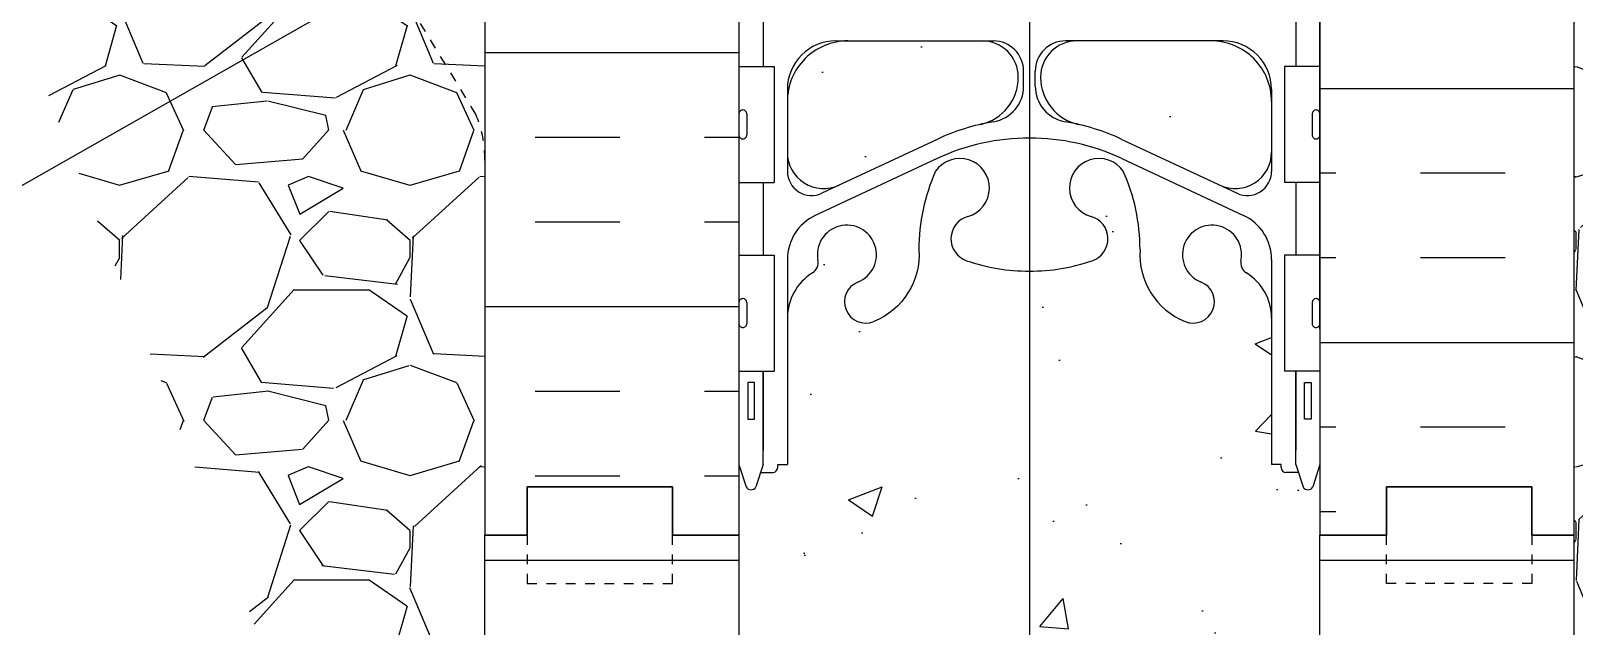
# Model space of a CAD drawing. Header units: inches. Extents: x -6.7 to 42.3, y 74.3 to 149.9.
# Drawn here: x 8.1 to 24.04, y 90.89 to 97.05 of the extents above; entities that cross this region are included whole.
import ezdxf

# ---------------------------------------------------------------- set-up
doc = ezdxf.new("R2010")
doc.units = ezdxf.units.IN
doc.header["$LTSCALE"] = 0.5
doc.header["$MEASUREMENT"] = 0
doc.linetypes.add('DASHED2', pattern=[0.375, 0.25, -0.125])
doc.linetypes.add('HIDDEN2', pattern=[0.1875, 0.125, -0.0625])
for name, color, linetype in [('HATCH', 12, 'Continuous'), ('Hidden2', 12, 'HIDDEN2'), ('line25', 2, 'Continuous'), ('LINE3', 3, 'Continuous'), ('LINE50', 5, 'Continuous'), ('LINE9', 9, 'Continuous'), ('TEXT', 4, 'Continuous')]:
    doc.layers.add(name, color=color, linetype=linetype)
doc.styles.add('DIM', font='romans.shx', dxfattribs={"width": 0.7})
doc.dimstyles.new('ext_12', dxfattribs={"dimscale": 12, "dimtxt": 0.09375, "dimasz": 0.09375, "dimexe": 0.09375, "dimexo": 0.0625, "dimgap": 0.0625, "dimtad": 1, "dimdec": 1, "dimzin": 2, "dimdsep": 46, "dimlunit": 4, "dimtxsty": 'DIM', "dimcen": 0.09, "dimdle": 0.09375, "dimclrt": 4, "dimadec": 0, "dimazin": 0, "dimtfac": 1, "dimtdec": 1, "dimtmove": 1, "dimatfit": 3, "dimfxl": 1, "dimfrac": 2, "dimtolj": 1, "dimtzin": 0, "dimarcsym": 0})

msp = doc.modelspace()

# ---------------------------------------------------------------- hatches: boundary and pattern name
at = {"layer": 'HATCH'}
h = msp.add_hatch(dxfattribs=at)
h.set_pattern_fill('AR-CONC', color=256, scale=0.5)
h.set_pattern_definition([(49.99999999999999, (0, 0), (3.586300913003767, -0.3137606749129755), [0.375, -4.125]), (355, (0, 0), (-0.693756668065, 3.760960668500059), [0.3, -3.3]), (100.45144446, (0.298858405, -0.02614672), (2.89254423363556, 3.447199954843147), [0.3187009599999999, -3.505710559999999]), (46.18420000000001, (0, 1), (5.336206653357862, -0.8275964039653827), [0.5625, -6.1875]), (96.63563549, (0.444683725, 0.931033465), (4.673309728371142, 4.870593003872752), [0.47805171, -5.258568799999999]), (351.1841639899999, (0, 1), (4.673309725273866, 4.870593001349951), [0.45, -4.950000005]), (21, (0.5, 0.75), (2.984535260592308, -2.013094453326694), [0.375, -4.125]), (326.0000000000001, (0.5, 0.75), (1.216576659607909, 3.625750225234265), [0.3, -3.3]), (71.45144474, (0.74871127, 0.58224213), (4.201111883649856, 1.612655764031769), [0.31870095, -3.50571056]), (37.50000000000001, (0, 0), (0.06079927658645334, 1.664469269156557), [0, -3.26, 0, -3.35, 0, -3.3125]), (7.499999999999999, (0, 0), (1.315347687210743, 1.972058559411801), [0, -1.91, 0, -3.185, 0, -1.2625]), (327.5, (-1.115, 0), (2.669112180862045, -0.1127743586718988), [0, -1.25, 0, -3.9, 0, -5.175]), (317.5, (-1.615, 0), (2.915930846711931, 0.5005249116615886), [0, -1.625, 0, -2.59, 0, -3.675])])
h.paths.add_polyline_path([(21.41610146462094, 85.61420725195184, 0.08241458984434794), (21.27276451115162, 85.69331372852096, -0.3178372451770569), (21.10609784448829, 85.92901598890182), (21.10609784448465, 85.99651598891192, -0.4142135623888824), (21.16859784448465, 86.05901598891529), (21.21609784427014, 86.05901598891529), (21.21609784427469, 86.12901598891534), (21.11109784449309, 86.12901598891534, -0.1889729320647591), (20.95522876880459, 86.22386047730468, 0.196322833643866), (20.50609784444412, 86.57012019743293), (19.18424227561185, 86.86061576368796, 0.05779469062704496), (18.41610146462048, 86.9497022537805, 0.05779469062698079), (17.64796065362997, 86.86061576368795), (16.32610508479775, 86.57012019743293, 0.1963228336438586), (15.87697416043729, 86.2238604773047, -0.1889729320647836), (15.72110508474878, 86.12901598891534), (15.61610508496719, 86.12901598891534), (15.61610508497174, 86.05901598891529), (15.66360508475722, 86.05901598891529, -0.4142135623888808), (15.72610508475722, 85.99651598891192), (15.72610508475358, 85.92901598890182, -0.317837245177035), (15.55943841809024, 85.69331372852099, 0.08241458984435096), (15.41610146462094, 85.61420725195184), (15.41610146462094, 84.0877083457774), (17.44735146462138, 84.0877083457774), (18.44735146462138, 83.0877083457774), (18.44735146462138, 85.0877083457774), (19.44735146462138, 84.0877083457774), (21.41610146462094, 84.0877083457774)])
h.paths.add_polyline_path([(21.41610146462094, 91.83284324444855), (21.41610146462105, 92.56157636099789), (21.34720996525919, 92.35030909628767, -0.7257365567847589), (21.2411014646199, 92.33157636099492), (21.19218842114173, 92.481576360995), (21.06610146462022, 92.48157636099491, -0.4142135623728037), (21.01610146462017, 92.5315763609948), (21.01610146461994, 92.56157636099499), (20.91610146462008, 92.56157636099493), (20.91610146462354, 94.0768908393189, 0.2589583704863463), (20.65696092364999, 94.543689270224, -0.3113104134333546), (20.60040142710498, 94.67383315850054, 2.127292751064668), (20.1878157503345, 94.44934253060117, -1), (20.02438717890555, 94.04081945653958, -0.3253062266843831), (19.55781243764332, 94.78298538634452, 0.104880438240455), (19.38541660404855, 95.59479681367449, 1.422913243113661), (19.05190975255688, 95.12771202191468, -0.7355925422349244), (19.06469462299177, 94.66966544477465, -0.08275514747013539), (18.41610146462008, 94.56157636099493, -0.08275514747013572), (17.76750830624839, 94.66966544477465, -0.7355925422304714), (17.78029317668352, 95.12771202191385, 1.422913243107571), (17.44678632519163, 95.59479681367452, 0.1048804382404761), (17.27439049159685, 94.7829853863444, -0.3253062266843559), (16.80781575033451, 94.04081945653958, -1), (16.64438717890568, 94.44934253060111, 2.127292751064852), (16.23180150213526, 94.67383315850057, -0.3113104134333902), (16.17524200559015, 94.54368927022404, 0.2589583704863619), (15.91610146461663, 94.0768908393189), (15.91610146462008, 92.56157636099493), (15.81610146462012, 92.56157636099499), (15.81610146461999, 92.531576360995, -0.4142135623739224), (15.76610146461995, 92.48157636099491), (15.64001450809843, 92.481576360995), (15.5972099652608, 92.35030909629259, -0.7257365568515476), (15.49110146461847, 92.33157636099929), (15.41610146462093, 92.56157636099233), (15.41610146462093, 89.74382472587895, 0.06439757034050946), (15.52610508473472, 89.67786520061532), (15.61610508473527, 89.6778652006222), (15.616105084738, 89.63613914069805, -0.249069420179818), (15.72610508475404, 89.4290159889286), (15.72610508475768, 89.3615159889185, -0.4142135623889469), (15.66360508475766, 89.29901598891513), (15.61610508475982, 89.29901598891514), (15.61610508476437, 89.22901598891514), (15.72110508474933, 89.22901598891514, 0.1004604156421021), (16.11480355481644, 89.28617874476257, -0.6014354320958893), (16.23430702504149, 89.181295402339, 2.182094824738477), (16.64438717890652, 89.39420483378811, -1), (16.80781575033536, 89.80272790784976, -0.2443795113559055), (17.25622362314222, 89.28197100339887, 0.05315652255487553), (17.42206307735935, 88.66788937148385, 1.553131786922593), (17.78029317668414, 89.09219406313045, -0.7355925422349028), (17.76750830624925, 89.55024064027047, -0.08275514747013568), (18.41610146462094, 89.65832972405019, -0.08275514747013524), (19.06469462299263, 89.55024064027047, -0.7355925422304772), (19.0519097525575, 89.09219406313127, 1.553131786917257), (19.41013985188252, 88.66788937148384, 0.05315652255487587), (19.57597930609965, 89.28197100339887, -0.2443795113559285), (20.02438717890663, 89.80272790784974, -1), (20.18781575033537, 89.39420483378818, 2.182094824737276), (20.59789590420058, 89.18129540233905, -0.6014354320927106), (20.71739937442502, 89.28617874476271, 0.1004604156422125), (21.11109784449253, 89.22901598891514), (21.2160978444775, 89.22901598891514), (21.21609784448205, 89.29901598891514), (21.16859784448421, 89.29901598891513, -0.4142135623889469), (21.1060978444842, 89.3615159889185), (21.10609784448783, 89.4290159889286, -0.2490694201798182), (21.21609784450388, 89.63613914069805), (21.21609784450661, 89.6778652006222), (21.30609784450715, 89.67786520061532, 0.06439757034050739), (21.41610146462094, 89.74382472587895)])
h.paths.add_polyline_path([(18.30110059130562, 96.56738567258314, 0.4135815913877395), (17.92610146462029, 96.94157636099487), (16.54110146461329, 96.94157636099493, 0.4142135623737345), (15.91610146461326, 96.3165763609936), (15.91610146461372, 95.7898486413708, 0.5490706967552531), (16.45005529317094, 95.45020370855684), (17.46237849327738, 95.92397096620556, -0.05309424434830084), (17.91291964643845, 96.07911483435544, 0.3501185223359489)])
h.paths.add_polyline_path([(17.91291964643844, 97.98403788763432, -0.05309424434847129), (17.46237849327601, 98.13918175578489), (16.45005529317108, 98.61294901343291, 0.5490706967567544), (15.91610146461372, 98.27330408061744), (15.91610146461326, 97.74657636099707, 0.4142135623741072), (16.54110146461324, 97.12157636099488), (17.9261014646203, 97.12157636099494, 0.4135815913309806), (18.30110059130548, 97.49576704933395, 0.3501185223767397)])
h.paths.add_polyline_path([(20.91610146462691, 97.74657636099421), (20.91610146462645, 98.27330408061641, 0.5490706967576158), (20.38214763606911, 98.61294901343291), (19.36982443596279, 98.13918175578425, -0.05309424434830192), (18.91928328280172, 97.98403788763437, 0.3501185223334642), (18.53110233793453, 97.49576704941109, 0.4135815913911968), (18.90610146461988, 97.12157636099494), (20.29110146462691, 97.12157636099488, 0.4142135623727812)])
h.paths.add_polyline_path([(20.29110146462693, 96.94157636099493), (18.90610146461988, 96.94157636099487, 0.4135815913477743), (18.53110233793464, 96.56738567263436, 0.3501185223646701), (18.91928328280173, 96.0791148343555, -0.0530942443483846), (19.36982443596346, 95.92397096620525), (20.3821476360692, 95.45020370855684, 0.5490706967555964), (20.91610146462645, 95.78984864137117), (20.91610146462691, 96.31657636099493, 0.4142135623730849)])
h.paths.add_polyline_path([(20.79610146463429, 100.7204932444485), (20.79610146463429, 100.8328432444488), (20.79610146463429, 100.9451932444486), (20.91610146463359, 101.1451932444484), (20.91610146463145, 102.2860630268061, 0.2910966595426471), (20.6280399005752, 102.7389229382234), (19.36982440740104, 103.3277677818053, 0.0933692720773184), (18.56297606628428, 103.5350992506653, 0.01633246440578862), (18.4161014646202, 103.5398981804241, 0.1098692816785058), (17.46237852183984, 103.3277677818061), (16.20416302866483, 102.7389229382234, 0.2910966595425618), (15.91610146460872, 102.2860630268061), (15.91610146460657, 101.1451932444484), (16.03610146460588, 100.9451932444486), (16.03610146460588, 100.8328432444483), (16.03610146460588, 100.7204932444485), (15.91610146460657, 100.5204932444487), (15.91610146460872, 99.37962346209096, 0.2910966595426452), (16.20416302866497, 98.92676355067368), (17.46237852183974, 98.33791870709153, 0.1098692816784932), (18.41610146461997, 98.12578830847349, 0.1098692816785058), (19.36982440740033, 98.33791870709149), (20.6280399005752, 98.92676355067368, 0.2910966595426432), (20.91610146463145, 99.37962346209096), (20.91610146463359, 100.5204932444487)])
h.paths.add_polyline_path([(18.301100591306, 104.1699194393154, 0.4135815915247207), (17.9261014646203, 104.5441101279026), (16.54110146461307, 104.5441101279022, 0.4142135623726921), (15.91610146461326, 103.9191101279029), (15.91610146461372, 103.3923824082807, 0.5490706967576175), (16.45005529317106, 103.0527374754642), (17.46237849327737, 103.5265047331129, -0.05309424434830289), (17.91291964643845, 103.6816486012627, 0.1829837551016588), (18.20765498807662, 103.8779278318009, 0.157071804599491)])
h.paths.add_polyline_path([(17.91291964643835, 105.5865716545416, -0.05309424434837972), (17.46237849327667, 105.7417155226919), (16.45005529317097, 106.2154827803403, 0.5490706967555967), (15.91610146461372, 105.8758378475259), (15.91610146461326, 105.3491101279022, 0.4142135623730951), (16.54110146461326, 104.7241101279022), (17.9261014646203, 104.7241101279027, 0.4135815916530866), (18.30110059130626, 105.0983008166544, 0.3501185221448893)], flags=17)
h.paths.add_polyline_path([(20.91610146462691, 105.349110127904), (20.91610146462645, 105.8758378475268, 0.5490706967552534), (20.38214763606922, 106.2154827803407), (19.36982443596282, 105.7417155226916, -0.05309424434829053), (18.91928328280171, 105.5865716545421, 0.3501185222700923), (18.53110233793429, 105.0983008164318, 0.4135815914793546), (18.90610146461988, 104.7241101279027), (20.29110146462688, 104.7241101279026, 0.4142135623737331)], flags=17)
h.paths.add_polyline_path([(20.29110146462693, 104.5441101279022), (18.90610146461998, 104.5441101279022, 0.1175252216024922), (18.73695342605193, 104.5037949662929, 0.2823332061294452), (18.53110233793485, 104.1699194396535, 0.3501185224271871), (18.91928328280173, 103.6816486012632, -0.05309424434847092), (19.36982443596416, 103.5265047331127), (20.38214763606909, 103.0527374754647, 0.549070696756755), (20.91610146462645, 103.3923824082801), (20.91610146462691, 103.9191101279005, 0.4142135623738941)])
h.paths.add_polyline_path([(24.04110146462094, 109.8328432444484), (12.79110146462094, 109.8328432444484), (12.79110146462094, 105.8322339322727), (15.41610146462093, 103.2072339322727), (15.41610146462093, 105.8322339322727), (15.41610508458351, 107.5887956495782), (15.91610146461663, 107.5887956495782, 0.2589583704863515), (16.17524200559018, 107.1219972186731, -0.3113104134329341), (16.23180150213512, 106.9918533303967, 2.127292751063228), (16.64438717890567, 107.2163439582964, -1), (16.80781575033462, 107.624867032358, -0.3253062266843695), (17.27439049159685, 106.8827011025531, 0.1048804382404605), (17.44678632519162, 106.0708896752231, 1.422913243113636), (17.78029317668328, 106.5379744669829, -0.7355925422348385), (17.76750830624839, 106.9960210441229, -0.08275514747013557), (18.41610146462008, 107.1041101279026, -0.08275514747013576), (19.06469462299178, 106.9960210441229, -0.735592542230489), (19.05190975255665, 106.5379744669837, 1.422913243110883), (19.38541660404919, 106.0708896752241, 0.1048804382402725), (19.55781243764332, 106.8827011025527, -0.3253062266843533), (20.02438717890566, 107.6248670323575, -1), (20.18781575033449, 107.216343958296, 2.127292751064858), (20.60040142710491, 106.9918533303965, -0.3113104134333814), (20.65696092365002, 107.1219972186731, 0.2589583704866419), (20.91610146462354, 107.5887956495788), (21.41610146462008, 107.5887956495788), (21.41610146462008, 103.2066246200941), (24.04110146462094, 105.8322339322706)])
h.paths.add_polyline_path([(34.46270270882852, 107.8328432444484), (32.46270270882852, 107.8328432444484), (33.46270270882852, 108.8328432444484), (33.46270270882852, 109.8328432444484), (24.54110146462304, 109.8328432444484), (24.54110146462304, 105.8322662681868), (33.46270270882852, 105.8328432444484), (33.46270270882852, 106.8328432444485)])
h.paths.add_polyline_path([(12.29110146462094, 109.8328432444484), (10.29110146461679, 109.8328432444484), (8.10360146462285, 109.8328432444484), (3.370699225341347, 109.6771345762326), (3.370339393745876, 107.4253346135532), (4.37017962195864, 106.4254943853404), (3.370179621958638, 106.4254943853404), (2.370179621958638, 106.4254943853404), (3.370019850171401, 105.4256541571277), (3.369739917655144, 103.6738568230635), (12.29110146462094, 103.9673624259515)])
h.paths.add_polyline_path([(21.41610146462094, 132.7260064461561, 0.08241458984434209), (21.27276451115164, 132.8051129227253, -0.3178372451770644), (21.1060978444883, 133.0408151831061), (21.10609784448466, 133.1083151831162, -0.4142135623888782), (21.16859784448466, 133.1708151831196), (21.21609784427014, 133.1708151831196), (21.21609784427469, 133.2408151831197), (21.111097844493, 133.2408151831197, -0.1889729320704661), (20.95522876880161, 133.3356596715141, 0.1963228336418869), (20.50609784444391, 133.6819193916373), (19.18424227561222, 133.9724149578922, 0.05779469062707288), (18.41610146462049, 134.0615014479848, 0.05779469062699713), (17.64796065362976, 133.9724149578922), (16.32610508479797, 133.6819193916373, 0.1963228336431606), (15.8769741604386, 133.3356596715107, -0.1889729320668943), (15.72110508474889, 133.2408151831197), (15.6161050849672, 133.2408151831197), (15.61610508497174, 133.1708151831196), (15.66360508475723, 133.1708151831196, -0.4142135623888782), (15.72610508475723, 133.1083151831162), (15.72610508475359, 133.0408151831061, -0.3178372451770455), (15.55943841809025, 132.8051129227253, 0.08241458984396662), (15.41610146462154, 132.7260064461566), (15.41610146462128, 130.7863181744357), (16.7443333872678, 130.7863181744358), (16.81755669197113, 130.8595414791392), (17.24433338726781, 131.0363181744358), (17.24433338726781, 130.0363181744356), (16.81755669197068, 130.2130948697324), (16.74433338726735, 130.2863181744358), (15.41610146462122, 130.2863181744358), (15.41610146462094, 128.2148276629655), (16.35995633715982, 128.2148276629655), (16.35995633715936, 129.0953189964226), (16.42245633715982, 129.2148276629668), (16.48495633715982, 129.0953189964226), (16.48495633715982, 128.2148276629655), (17.27586504384861, 128.2148276629655), (21.41610146462094, 128.2148276629655)])
h.paths.add_polyline_path([(15.41610146462154, 132.7260064461566), (15.41610146462185, 135.1038217945652), (12.79110146462095, 132.4738181744352), (12.79110146462095, 130.7863181744356), (15.41610146462128, 130.7863181744357)])
h.paths.add_polyline_path([(15.41610146462122, 130.2863181744357), (12.79110146462095, 130.2863181744357), (12.79110146462095, 128.2148276629655), (15.41610146462094, 128.2148276629655)])
h.paths.add_polyline_path([(21.41610146462094, 138.9446424386529), (21.41610146462084, 141.0336609572226, 0.06439757034043976), (21.30609784450716, 141.0996204824861), (21.21609784450661, 141.0996204824792), (21.21609784450389, 141.1413465424034, -0.2490694201798161), (21.10609784448784, 141.3484696941728), (21.1060978444842, 141.4159696941829, -0.4142135623889448), (21.16859784448422, 141.4784696941863), (21.21609784448206, 141.4784696941863), (21.21609784447751, 141.5484696941863), (21.11109784449254, 141.5484696941863, 0.1004604156380671), (20.71739937444043, 141.4913069383445, -0.6014354321565567), (20.59789590420039, 141.5961902807624, 2.182094824738455), (20.18781575033536, 141.3832808493133, -1), (20.02438717890651, 140.9747577752516, -0.2443795113545818), (19.57597930610027, 141.4955146796987, 0.05315652255518682), (19.41013985188259, 142.1095963116175, 1.553131786922888), (19.05190975255775, 141.685291619971, -0.7355925422349513), (19.06469462299263, 141.2272450428309, -0.08275514747013475), (18.41610146462094, 141.1191559590512, -0.0827551474701358), (17.76750830624925, 141.2272450428309, -0.7355925422305463), (17.78029317668437, 141.6852916199701, 1.553131786900393), (17.42206307736124, 142.1095963116224, 0.05315652255532674), (17.25622362314218, 141.4955146797024, -0.2443795113558587), (16.80781575033525, 140.9747577752517, -1), (16.64438717890651, 141.3832808493133, 2.18209482473732), (16.2343070250413, 141.5961902807624, -0.6014354317156138), (16.11480355490758, 141.4913069383062, 0.1004604156665787), (15.72110508474924, 141.5484696941863), (15.61610508476438, 141.5484696941863), (15.61610508475983, 141.4784696941863), (15.66360508475767, 141.4784696941863, -0.4142135623889656), (15.72610508475768, 141.4159696941829), (15.72610508475405, 141.3484696941728, -0.2490694201798173), (15.616105084738, 141.1413465424034), (15.61610508473527, 141.0996204824792), (15.52610508473472, 141.0996204824861, 0.06439757034057293), (15.41610146462084, 141.0336609572224), (15.41610146462094, 138.9446424386529), (15.41610146462144, 136.8556239200828, 0.0643975703401923), (15.52610508473473, 136.7896643948196), (15.61610508473527, 136.7896643948265), (15.616105084738, 136.7479383349024, -0.2490694201798241), (15.72610508475405, 136.5408151831329), (15.72610508475768, 136.4733151831228, -0.4142135623889448), (15.66360508475767, 136.4108151831194), (15.61610508475983, 136.4108151831194), (15.61610508476438, 136.3408151831194), (15.72110508474929, 136.3408151831194, 0.1004604156402219), (16.11480355480941, 136.3979779389642, -0.6014354321244498), (16.2343070250415, 136.2930945965433, 2.182094824738507), (16.64438717890653, 136.5060040279924, -1), (16.80781575033538, 136.9145271020541, -0.2443795113562674), (17.25622362314239, 136.3937701976021, 0.05315652255489088), (17.4220630773599, 135.779688565687, 1.553131786918959), (17.78029317668414, 136.2039932573348, -0.735592542234838), (17.76750830624926, 136.6620398344748, -0.08275514747013481), (18.41610146462094, 136.7701289182545, -0.08275514747013574), (19.06469462299264, 136.6620398344748, -0.7355925422305459), (19.05190975255752, 136.2039932573356, 1.553131786949564), (19.41013985188614, 135.7796885656975, 0.05315652255398488), (19.57597930609951, 136.3937701976025, -0.2443795113561612), (20.02438717890663, 136.9145271020541, -1), (20.18781575033538, 136.5060040279925, 2.182094824737248), (20.59789590420059, 136.2930945965434, -0.6014354319359779), (20.71739937438728, 136.3979779389805, 0.1004604156523515), (21.11109784449259, 136.3408151831194), (21.21609784447751, 136.3408151831194), (21.21609784448206, 136.4108151831195), (21.16859784448423, 136.4108151831194, -0.4142135623890073), (21.1060978444842, 136.4733151831228), (21.10609784448784, 136.5408151831329, -0.2490694201798173), (21.21609784450389, 136.7479383349024), (21.21609784450661, 136.7896643948265), (21.30609784450717, 136.7896643948196, 0.06439757034050485), (21.41610146462094, 136.8556239200832)])
h.paths.add_polyline_path([(21.41610146462049, 147.9446424386529), (17.41610146462094, 147.9446424386529), (16.41610146462094, 148.9446424386529), (16.41610146462094, 146.9446424386529), (15.41610146462049, 147.9446424386533), (15.41610146462063, 145.1632784311498, 0.08241458984454471), (15.55943841809025, 145.0841719545805, -0.3178372451770768), (15.72610508475359, 144.8484696941996), (15.72610508475723, 144.7809696941895, -0.4142135623888782), (15.66360508475723, 144.7184696941861), (15.61610508497174, 144.7184696941861), (15.6161050849672, 144.6484696941861), (15.72110508474888, 144.6484696941861, -0.1889729320602732), (15.87697416043504, 144.5536252058006, 0.1963228336454834), (16.32610508479794, 144.2073654856684), (17.6479606536295, 143.9168699194136, 0.05779469062708518), (18.4161014646214, 143.8277834293209, 0.057794690627038), (19.18424227561266, 143.9168699194136), (20.50609784444396, 144.2073654856684, 0.196322833644318), (20.95522876880526, 144.5536252057976, -0.18897293206356), (21.11109784449303, 144.6484696941861), (21.21609784427469, 144.6484696941861), (21.21609784427014, 144.7184696941861), (21.16859784448465, 144.7184696941861, -0.4142135623888325), (21.10609784448466, 144.7809696941895), (21.1060978444883, 144.8484696941996, -0.3178372451770409), (21.27276451115164, 145.0841719545804, 0.08241458984414733), (21.41610146462063, 145.1632784311493)])
h = msp.add_hatch(dxfattribs=at)
h.set_pattern_fill('INSUL', color=256, scale=7, style=0)
h.set_pattern_definition([(0, (-2914.440862764546, -359.9298274601871), (0, 2.625), []), (0, (-2914.440862764546, -359.0548274601871), (0, 2.625), [0.875, -0.875]), (0, (-2914.440862764546, -358.1798274601871), (0, 2.625), [0.875, -0.875])])
edge = h.paths.add_edge_path()
edge.add_line((15.41610146462093, 103.2072339322728), (15.41610146462094, 91.83284324444855))
edge.add_line((15.41610146462093, 103.2072339322728), (14.18860146462409, 104.4347339322696))
edge.add_line((14.18860146462409, 104.4347339322696), (12.97860146462094, 105.6447339322727))
edge.add_line((12.97860146462094, 105.6447339322727), (12.79110146462093, 105.8322339322727))
edge.add_line((12.79110146462093, 105.8322339322727), (12.79110146462094, 100.8328432444486))
edge.add_line((12.79110146462094, 100.8328432444486), (12.79110146462094, 91.83284324444855))
edge.add_line((12.79110146462094, 91.83284324444855), (13.22860146462094, 91.83284324444855))
edge.add_line((13.22860146462094, 91.83284324444855), (13.22860146462094, 92.33284324444855))
edge.add_line((13.22860146462094, 92.33284324444855), (14.72860146462094, 92.33284324444855))
edge.add_line((14.72860146462094, 92.33284324444855), (14.72860146462094, 91.83284324444855))
edge.add_line((14.72860146462094, 91.83284324444855), (15.16610146462094, 91.83284324444855))
h = msp.add_hatch(dxfattribs=at)
h.set_pattern_fill('INSUL', color=256, scale=7, style=0)
h.set_pattern_definition([(180, (2947.577683176106, -305.1766708182632), (0, 2.625), []), (180, (2947.577683176106, -304.3016708182632), (0, 2.625), [0.875, -0.875]), (180, (2947.577683176106, -303.4266708182632), (0, 2.625), [0.875, -0.875])])
h.paths.add_polyline_path([(24.04110146462088, 105.8328432444463), (21.41610146462389, 103.2066246200949), (21.41610146462094, 91.83284324444833), (22.10360146462094, 91.83284324444844), (22.10360146462094, 92.33284324444844), (23.60360146462048, 92.33284324444833), (23.60360146462094, 91.83284324444838), (24.04110146462094, 91.83284324444838)])
h = msp.add_hatch(dxfattribs=at)
h.set_pattern_fill('GRAVEL', color=256, scale=3, style=0)
h.set_pattern_definition([(228.0128, (26.2011014646209, 87.0877083457774), (-23.99999469647448, -27.00000402482174), [0.403608, -39.957264]), (184.9697, (25.93110146462087, 86.78770834577733), (36.00000315455291, 2.999973921021156), [0.692604, -68.567775]), (132.5104, (25.24110146462093, 86.72770834577739), (29.99997215504044, -33.00002602161359), [0.488364, -48.348096]), (267.2737, (24.07110146462091, 85.97770834577739), (2.999988053181571, 60.0000008849204), [0.630714, -62.440674]), (292.8337, (24.04110146462088, 85.34770834577739), (-15.00002971631142, 35.99998923533333), [0.618465, -61.22811900000001]), (357.2737, (24.28110146462089, 84.77770834577734), (-60.0000008849204, 2.999988053181574), [0.630714, -62.440674]), (37.6942, (24.91110146462088, 84.74770834577737), (-39.00002203685393, -29.99997121548159), [0.8340869999999999, -82.574547]), (72.2553, (25.57110146462091, 85.25770834577736), (21.00003228811623, 65.99998869371757), [0.7874639999999999, -77.958963]), (121.4296, (25.81110146462092, 86.00770834577736), (-24.0000247025291, 38.99998510947771), [0.63285, -62.652219]), (175.2364, (25.48110146462093, 86.54770834577738), (33.00000283895875, -2.999974597983782), [0.722495999999999, -35.40228899999993]), (222.3974, (24.76110146462091, 86.60770834577738), (-36.0000220532197, -32.99997624604236), [0.9343440000000001, -92.500125]), (138.8141, (27.04110146462088, 85.94770834577741), (-21.00000884041714, 17.99999194002827), [0.318903, -31.571532]), (171.4692, (26.80110146462087, 86.15770834577734), (38.99999485444538, -6.000023730119371), [0.606710999999999, -60.06453299999993]), (225, (26.2011014646209, 86.24770834577737), (-3.33066907387547e-16, -3.000000928346857), [0.4242629999999999, -3.818376]), (203.1986, (25.99110146462093, 86.60770834577738), (14.99999919200123, 6.000003975794561), [0.228474, -22.618845]), (291.8014, (25.78110146462089, 86.51770834577735), (-2.999999731501946, 9.00000081903231), [0.323109, -15.832386]), (30.9638, (25.90110146462089, 86.2177083457774), (8.999994066863994, 6.000007450622197), [0.524786999999999, -16.96806899999997]), (161.5651, (26.35110146462094, 86.48770834577738), (6.000001303778886, -2.999995209668123), [0.3794730000000001, -9.107361000000001]), (16.38950000000001, (24.04110146462088, 86.51770834577735), (30.00000659523588, 8.999978129453911), [0.5316, -52.628535]), (70.3462, (24.55110146462087, 86.66770834577738), (-11.99998574211524, -33.00000640681867), [0.445983, -44.152224]), (293.1986, (26.35110146462094, 87.0877083457774), (-6.000003975794561, 14.99999919200123), [0.456945, -22.390374]), (343.6105, (26.53110146462089, 86.66770834577738), (-30.00000659523587, 8.99997812945392), [0.531599999999999, -52.62853499999994]), (339.444, (24.04110146462088, 84.65770834577734), (-15.00000553362727, 5.999987989264753), [0.51264, -25.119372]), (294.7751, (24.5211014646209, 84.47770834577739), (-14.99997656773551, 33.00001026551735), [0.4295339999999995, -42.52392899999993]), (66.80140000000002, (26.38110146462091, 84.0877083457774), (6.000003975794565, 14.99999919200123), [0.456945, -22.390374]), (17.35400000000001, (26.56110146462092, 84.50770834577736), (-39.0000060572905, -11.99998350677735), [0.5028929999999999, -49.78627199999999]), (69.444, (24.91110146462088, 84.0877083457774), (-5.99998798926476, -15.00000553362727), [0.25632, -25.375692]), (101.3098999999999, (26.2011014646209, 84.0877083457774), (-2.999992896484816, 12.00000225669286), [0.1529699999999998, -15.14408699999999]), (165.9638, (26.17110146462088, 84.23770834577738), (9.00000163796922, -2.999994172083737), [0.618465, -11.75085]), (186.009, (25.57110146462091, 84.38770834577736), (29.99999925271812, 2.999997952445524), [0.57315, -56.74176900000001]), (303.6901, (25.90110146462089, 85.94770834577741), (-3.000004003521572, 5.999998673313481), [0.432666, -10.383987]), (353.1572, (26.1411014646209, 85.5877083457774), (50.99999809643565, -6.000023993774283), [0.755382, -74.782689]), (60.94540000000001, (26.8911014646209, 85.49770834577737), (-12.00000008159784, -21.00000115370906), [0.308868, -30.578022]), (90, (27.04110146462088, 85.76770834577735), (-3, 3), [0.18, -2.82]), (120.2564, (25.51110146462091, 84.47770834577739), (11.99998466040808, -21.0000073675642), [0.416772, -41.26056000000001]), (48.01279999999999, (25.30110146462087, 84.8377083457774), (23.99999469647448, 27.00000402482175), [0.8072159999999999, -39.553656]), (0, (25.84110146462095, 85.43770834577737), (3, 3), [0.78, -2.22]), (325.3048, (26.62110146462092, 85.43770834577737), (-29.99998277696258, 21.00002582878337), [0.474342, -46.959822]), (254.0546, (27.01110146462091, 85.16770834577738), (-2.999999667889143, -12.00000037995645), [0.436806, -21.403524]), (207.646, (26.8911014646209, 84.74770834577737), (-56.99998742153878, -30.00002313950754), [0.711195, -70.408422]), (175.4261, (26.26110146462091, 84.41770834577738), (-39.0000016749364, 2.999984403483252), [0.752396999999999, -74.48722199999987])])
edge = h.paths.add_edge_path()
edge.add_line((24.04110146462088, 105.8322339322727), (24.04110146462091, 91.83284324444838))
edge.add_line((24.04110146462094, 91.83284324444838), (24.04110146462091, 84.08770834577737))
edge.add_line((24.04110146462088, 84.0877083457774), (24.71518350063556, 84.0877083457774))
edge.add_spline(control_points=[(24.71518350063556, 84.0877083457774), (24.82344980619379, 84.73304502083431), (25.58467422454638, 89.3380877984552), (26.19336966920073, 96.2611260743746), (29.77935516200776, 103.1597775713512), (32.66779697201335, 104.6602091625498), (33.46270270882852, 105.0731313392788)], knot_values=[0, 0, 0, 0, 1.962013932848677, 13.99979169350777, 21.00438102400835, 23.66399043516336, 23.66399043516336, 23.66399043516336, 23.66399043516336], degree=3, periodic=0)
edge.add_line((33.46270270882852, 105.0731313392788), (33.46270270882852, 105.8328432444485))
edge.add_line((33.46270270882852, 105.8328432444484), (24.04110146462088, 105.8322339322727))
h = msp.add_hatch(dxfattribs=at)
h.set_pattern_fill('GRAVEL', color=256, scale=3, style=0)
h.set_pattern_definition([(228.012787504, (2.16, 3), (-24.00000000000018, -27.00000000000001), [0.403608, -39.9572641412211]), (184.969740728, (1.89, 2.7), (35.99999999999993, 3.000000000000105), [0.692604, -68.56777428368999]), (132.510447078, (1.2, 2.64), (30.00000000000035, -32.99999999999959), [0.488364, -48.3480977882991]), (267.273689006, (0.03, 1.89), (3.000000000000073, 60.00000000000006), [0.6307139999999999, -62.440674124887]), (292.833654178, (0, 1.26), (-14.99999999999996, 36.00000000000009), [0.6184649999999999, -61.22811938426489]), (357.273689006, (0.24, 0.6900000000000001), (-60.00000000000006, 3.000000000000076), [0.6307139999999999, -62.440674124887]), (37.6942404667, (0.8699999999999999, 0.66), (-38.99999999999999, -29.99999999999992), [0.8340869999999999, -82.574545646748]), (72.2553283749, (1.53, 1.17), (21.00000000000008, 66.00000000000001), [0.7874639999999998, -77.95896449044018]), (121.429565615, (1.77, 1.92), (-24.00000000000006, 38.99999999999996), [0.63285, -62.65221932918699]), (175.236358309, (1.44, 2.46), (32.99999999999995, -3.000000000000114), [0.722496, -35.4022877363769]), (222.397437798, (0.72, 2.52), (-35.99999999999989, -32.99999999999992), [0.9343440000000001, -92.5001250143847]), (138.814074834, (3, 1.86), (-21.0000000000001, 18), [0.3189029999999999, -31.57153443820409]), (171.46923439, (2.76, 2.07), (38.99999999999999, -5.999999999999986), [0.606711, -60.06453424847101]), (225, (2.16, 2.16), (-3.33066907387547e-16, -2.999999999999799), [0.4242629999999999, -3.8183776871193]), (203.198590514, (1.95, 2.52), (14.99999999999997, 5.999999999999926), [0.228474, -22.6188453175917]), (291.801409486, (1.74, 2.43), (-2.999999999999052, 9.000000000000307), [0.323109, -15.8323854214035]), (30.96375653209999, (1.86, 2.13), (9.000000000000158, 5.999999999999939), [0.5247869999999999, -16.96806868453589]), (161.565051177, (2.31, 2.4), (6.000000000000035, -2.99999999999993), [0.379473, -9.107359980505198]), (16.389540334, (0, 2.43), (29.9999999999999, 9.000000000000131), [0.5316, -52.6285354400082]), (70.3461759419, (0.51, 2.58), (-12.00000000000366, -33.00000000001019), [0.445983, -44.152223241957]), (293.198590514, (2.31, 3), (-5.999999999999911, 14.99999999999997), [0.456945, -22.3903743175917]), (343.610459666, (2.49, 2.58), (-29.9999999999999, 9.000000000000131), [0.5315999999999999, -52.62853544000699]), (339.44395478, (0, 0.5700000000000001), (-15.00000000000011, 6.000000000000073), [0.5126399999999999, -25.1193712359525]), (294.775140569, (0.48, 0.39), (-15.00000000000002, 33.00000000000001), [0.429534, -42.523929189828]), (66.8014094864, (2.34, 0), (5.999999999999943, 14.99999999999991), [0.456945, -22.3903743175917]), (17.3540246363, (2.52, 0.42), (-38.99999999999993, -11.99999999999989), [0.502893, -49.78627084272]), (69.44395478040002, (0.8699999999999999, 0), (-6.000000000000021, -14.99999999999986), [0.2563199999999999, -25.3756912359525]), (101.309932474, (2.16, 0), (-2.999999999999892, 12.00000000000004), [0.15297, -15.1440885407784]), (165.963756532, (2.13, 0.15), (8.999999999999876, -3.000000000000004), [0.618465, -11.7508518768531]), (186.009005957, (1.53, 0.3), (30.00000000000014, 2.999999999999949), [0.57315, -56.74176952362841]), (303.690067526, (1.86, 1.86), (-2.999999999999962, 5.999999999999957), [0.4326659999999999, -10.383987826392]), (353.157226587, (2.1, 1.5), (51.00000000000004, -6.000000000000158), [0.755382, -74.7826878720849]), (60.9453959009, (2.85, 1.41), (-11.99999999999993, -20.99999999999993), [0.308868, -30.578022422961]), (90, (3, 1.68), (-3, 3), [0.18, -2.82]), (120.256437164, (1.47, 0.39), (12.00000000000003, -21.00000000000002), [0.416772, -41.2605599683494]), (48.01278750420001, (1.26, 0.75), (24, 26.99999999999993), [0.8072159999999999, -39.5536561412211]), (0, (1.8, 1.35), (3, 3), [0.78, -2.22]), (325.3048464690001, (2.58, 1.35), (30.00000000000042, -20.99999999999947), [0.474342, -46.95982290252599]), (254.054604099, (2.97, 1.08), (-3.000000000000113, -12.00000000000001), [0.436806, -21.4035236678415]), (207.645975364, (2.85, 0.66), (-56.99999999999985, -30.00000000000014), [0.711195, -70.40842254677818]), (175.42607874, (2.22, 0.33), (-38.99999999999986, 3.000000000000004), [0.752397, -74.48722022390669])])
edge = h.paths.add_edge_path()
edge.add_spline(control_points=[(3.369500220417502, 102.788038330888), (3.860546616597364, 102.4943066026195), (6.687216913016933, 100.8034628088925), (8.706540082534888, 95.04749096249834), (11.22433649925939, 89.21160330139627), (11.78391410197498, 85.47658338971307), (11.99199421558455, 84.0877083457774)], knot_values=[0, 0, 0, 0, 1.700681329170785, 9.789839482054973, 16.86336358992998, 21.05076106958214, 21.05076106958214, 21.05076106958214, 21.05076106958214], degree=3, periodic=0)
edge.add_line((11.99199421558456, 84.0877083457774), (12.79110146462094, 84.0877083457774))
edge.add_line((12.79110146462094, 84.0877083457774), (12.79110146462094, 95.70784324442002))
edge.add_line((12.79110146462094, 95.70784324442002), (12.79110146462092, 95.74637122318465))
edge.add_line((12.79110146462092, 95.74637122318465), (12.79110146462093, 96.18284324444856))
edge.add_line((12.79110146462093, 96.18284324444856), (12.79110146462094, 103.9838120228736))
edge.add_line((12.79110146462094, 103.9838120228736), (8.390859609046462, 103.8390476131056))
edge.add_line((8.390859609046462, 103.8390476131056), (3.369500220417502, 103.6738489372176))
edge.add_line((3.369500220417502, 103.6738489372176), (3.369500220417548, 102.788038330888))
h = msp.add_hatch(dxfattribs=at)
h.set_pattern_fill('INSUL', color=256, scale=7, style=0)
h.set_pattern_definition([(0, (-2910.745480246863, -323.1766708182632), (0, 2.625), []), (0, (-2910.745480246863, -322.3016708182632), (0, 2.625), [0.875, -0.875]), (0, (-2910.745480246863, -321.4266708182632), (0, 2.625), [0.875, -0.875])])
h.paths.add_polyline_path([(12.79110146462094, 84.0877083457774), (15.41610146462094, 84.0877083457774), (15.41610146462094, 91.83284324444855), (14.72860146462094, 91.83284324444855), (14.72860146462094, 92.33284324444855), (13.22860146462094, 92.33284324444855), (13.22860146462094, 91.83284324444855), (12.79110146462094, 91.83284324444855)])
h = msp.add_hatch(dxfattribs=at)
h.set_pattern_fill('INSUL', color=256, scale=7, style=0)
h.set_pattern_definition([(180, (2947.577683176105, -323.1766708182632), (0, 2.625), []), (180, (2947.577683176105, -322.3016708182632), (0, 2.625), [0.875, -0.875]), (180, (2947.577683176105, -321.4266708182632), (0, 2.625), [0.875, -0.875])])
h.paths.add_polyline_path([(21.41610146462094, 84.0877083457774), (24.04110146462088, 84.0877083457774), (24.04110146462094, 91.83284324444855), (23.60360146462094, 91.8328432444485), (23.60360146462048, 92.33284324444861), (22.10360146462094, 92.3328432444485), (22.10360146462094, 91.8328432444485), (21.41610146462094, 91.83284324444861)])

# ---------------------------------------------------------------- linework, layer by layer
at = {"layer": 'Hidden2'}
msp.add_lwpolyline([(12.79110146462139, 95.70784324444855, 0.1043800181721885), (12.69897986745522, 96.18284324444858), (8.960974445698724, 102.3328432444484, -0.1316524975873954), (8.291101464620937, 104.8328432444484), (8.291101464620937, 105.7624136725599)], format="xyb", dxfattribs=at)
at = {"layer": 'line25'}
for p, q in [((15.41610146462093, 105.8322339322727), (15.41610146462094, 84.0877083457774)), ((21.41610146462304, 105.8322339322728), (21.41610146462304, 91.83284324444855)), ((15.41610146462043, 96.67784324444227), (15.78105405886234, 96.67784324444233)), ((15.78105405886234, 96.67784324444227), (15.78105405886234, 95.47784324444223)), ((21.05114883244462, 96.67784324444227), (21.05114883244462, 95.47784324444223)), ((21.41610142668654, 96.67784324444227), (21.05114883244462, 96.67784324444233)), ((15.41610146462043, 95.47784324444228), (15.78105405886234, 95.47784324444228)), ((21.41610142668654, 95.47784324444228), (21.05114883244462, 95.47784324444228)), ((15.41610146462043, 94.72784324444228), (15.78105405886234, 94.72784324444234)), ((15.78105405886234, 94.72784324444228), (15.78105405886234, 93.52784324444224)), ((21.41610142668654, 94.72784324444228), (21.05114883244462, 94.72784324444234)), ((21.05114883244462, 94.72784324444228), (21.05114883244462, 93.52784324444224)), ((15.41610146462043, 93.5278432444423), (15.78105405886234, 93.5278432444423)), ((21.41610142668654, 93.5278432444423), (21.05114883244462, 93.5278432444423)), ((21.41610146462094, 84.0877083457774), (21.41610146462094, 91.83284324444855))]:
    msp.add_line(p, q, dxfattribs=at)
at = {"layer": 'LINE3'}
msp.add_line((18.41610146462094, 108.3328432444484), (18.41610146462094, 83.11895834577786), dxfattribs=at)
at = {"layer": 'LINE50'}
for p, q in [((12.79110146462094, 109.8328432444486), (12.79110146462094, 91.83284324444855)), ((24.04110146462094, 91.83284324444838), (24.04110146462094, 109.8328432444484)), ((12.79110146462094, 84.0877083457774), (12.79110146462094, 91.83284324444855)), ((24.04110146462094, 84.0877083457774), (24.04110146462094, 91.83284324444855))]:
    msp.add_line(p, q, dxfattribs=at)
for points in [[(15.41610146462094, 91.83284324444855), (14.72860146462094, 91.83284324444855), (14.72860146462094, 92.33284324444855), (13.22860146462094, 92.33284324444855), (13.22860146462094, 91.83284324444855), (12.79110146462094, 91.83284324444855)], [(12.79110146462094, 91.83284324444855), (13.22860146462094, 91.83284324444855), (13.22860146462094, 92.33284324444855), (14.72860146462094, 92.33284324444855), (14.72860146462094, 91.83284324444855), (15.41610146462094, 91.83284324444855)], [(21.41610146462094, 91.83284324444855), (22.10360146462094, 91.83284324444855), (22.10360146462094, 92.33284324444855), (23.60360146462094, 92.33284324444855), (23.60360146462094, 91.83284324444855), (24.04110146462094, 91.83284324444855)], [(24.04110146462094, 91.83284324444855), (23.60360146462094, 91.83284324444855), (23.60360146462094, 92.33284324444855), (22.10360146462094, 92.33284324444855), (22.10360146462094, 91.83284324444855), (21.41610146462094, 91.83284324444855)]]:
    msp.add_lwpolyline(points, dxfattribs=at)
at = {"layer": 'LINE9'}
for p, q in [((16.41610146461372, 96.94157636099493), (18.04360146461968, 96.94157636099499)), ((20.41610146462645, 96.94157636099493), (18.78860146462048, 96.94157636099499)), ((18.35610146461968, 96.47480760989123), (18.35610146461968, 96.62907636099499)), ((18.47610146462048, 96.47480760989123), (18.47610146462048, 96.62907636099499)), ((15.91610146461372, 96.44157636099396), (15.91610146461554, 95.59333686651217)), ((18.3011014646203, 96.56657636099487), (18.3011014646203, 96.56645115992012)), ((18.53110146461987, 96.56657636099487), (18.53110146461987, 96.56645115992012)), ((20.91610146462645, 96.44157636099396), (20.91610146462463, 95.59333686651217)), ((15.41610146462043, 96.13284324444214), (15.41610508458396, 96.13284324444214)), ((15.41610508458351, 96.18784324444215), (15.41610508458351, 95.96784324444229)), ((15.49610508458343, 96.1878432444422), (15.49610508458434, 95.96784324444229)), ((21.33609780672353, 96.1878432444422), (21.33609780672262, 95.96784324444229)), ((21.41609780672346, 96.18784324444215), (21.41609780672346, 95.96784324444229)), ((21.41610142668648, 96.13284324444214), (21.416097806723, 96.13284324444214)), ((15.41610146462043, 96.02284324444213), (15.41610508458396, 96.02284324444213)), ((21.41610142668648, 96.02284324444213), (21.416097806723, 96.02284324444213)), ((15.45610508458347, 95.92784324444227), (15.45610508458438, 95.92784324444222)), ((17.46237849327682, 95.92397096620522), (16.27207068365388, 95.36690691130258)), ((19.36982443596335, 95.92397096620522), (20.56013224558629, 95.36690691130258)), ((21.37609780672349, 95.92784324444227), (21.37609780672258, 95.92784324444222)), ((17.46237851224342, 95.72523401040718), (16.20416302867343, 95.13638917131982)), ((19.36982441699675, 95.72523401040718), (20.62803990056673, 95.13638917131982)), ((15.91610146461736, 94.68352925990092), (15.91610146462008, 92.56157636099493)), ((20.91610146462281, 94.68352925990092), (20.91610146462008, 92.56157636099493)), ((15.41610508458351, 94.23784324444216), (15.41610508458351, 94.0178432444423)), ((15.45610508458347, 94.27784324444218), (15.45610508458347, 94.27784324444224)), ((15.49610508458343, 94.23784324444222), (15.49610508458434, 94.0178432444423)), ((21.33609780672353, 94.23784324444222), (21.33609780672262, 94.0178432444423)), ((21.37609780672349, 94.27784324444218), (21.37609780672349, 94.27784324444224)), ((21.41609780672346, 94.23784324444216), (21.41609780672346, 94.0178432444423)), ((15.41610146462043, 94.18284324444215), (15.41610508458396, 94.18284324444215)), ((15.41610146462043, 94.07284324444214), (15.41610508458396, 94.07284324444214)), ((21.41610142668648, 94.18284324444215), (21.416097806723, 94.18284324444215)), ((21.41610142668648, 94.07284324444214), (21.416097806723, 94.07284324444214)), ((15.45610508458347, 93.97784324444228), (15.45610508458438, 93.97784324444223)), ((21.37609780672349, 93.97784324444228), (21.37609780672258, 93.97784324444223)), ((15.66610146462008, 92.56157636099556), (15.66610146462008, 93.5278432444423)), ((21.16610146462008, 92.56157636099556), (21.16610146462008, 93.5278432444423)), ((15.41610146462008, 92.56157636099493), (15.4911014646199, 92.33157636099492)), ((15.66610146462008, 92.56157636099493), (15.59110146462027, 92.33157636099492)), ((15.64001450809829, 92.481576360995), (15.76610146461999, 92.4815763609949)), ((15.81610146462017, 92.53157636099502), (15.81610146462012, 92.56157636099499)), ((15.81610146462017, 92.56157636099499), (15.91610146462008, 92.56157636099493)), ((15.81610146462017, 92.53157636099502), (15.81610146462017, 92.5315763609949)), ((21.01610146461999, 92.56157636099499), (20.91610146462008, 92.56157636099493)), ((21.01610146461999, 92.53157636099502), (21.01610146461994, 92.56157636099499)), ((21.01610146461999, 92.53157636099502), (21.01610146461999, 92.5315763609949)), ((21.19218842114188, 92.481576360995), (21.06610146462017, 92.4815763609949)), ((21.16610146462008, 92.56157636099493), (21.2411014646199, 92.33157636099492)), ((21.41610146462008, 92.56157636099493), (21.34110146462027, 92.33157636099492))]:
    msp.add_line(p, q, dxfattribs=at)
for points in [[(15.41610508458351, 107.5887956495782), (15.41610146462008, 92.56157636099493)], [(21.41610146462008, 93.96157636099491), (21.41610146462008, 100.8328432444486)], [(15.66610146462008, 97.42784324444233), (15.66610146462008, 96.67784324444233)], [(21.16610146462008, 97.42784324444233), (21.16610146462008, 96.67784324444233)], [(15.66610146462008, 95.47784324444228), (15.66610146462008, 94.72784324444234)], [(21.16610146462008, 95.47784324444228), (21.16610146462008, 94.72784324444234)], [(21.41610146462008, 93.96157636099491), (21.41610146462008, 92.56157636099493)], [(15.66610146462008, 93.5278432444423), (15.66610146462008, 92.71157636099491)], [(21.16610146462008, 93.5278432444423), (21.16610146462008, 92.71157636099491)]]:
    msp.add_lwpolyline(points, dxfattribs=at)
for points in [[(17.27439049138903, 94.78298538940555, -0.325312471216074), (16.80780012907817, 94.04081320750203)], [(19.55781243785114, 94.78298538940555, 0.325312471216074), (20.02440280016199, 94.04081320750203)]]:
    msp.add_lwpolyline(points, format="xyb", dxfattribs=at)
for points in [[(15.57610142668719, 93.41157636099501), (15.50610142668702, 93.41157636099501), (15.50610142668702, 93.03157636099502), (15.57610142668719, 93.03157636099502)], [(21.25610146461977, 93.41157636099501), (21.32610146461994, 93.41157636099501), (21.32610146461994, 93.03157636099502), (21.25610146461977, 93.03157636099502)]]:
    msp.add_lwpolyline(points, close=True, dxfattribs=at)
at = {"layer": 'LINE9', "linetype": 'DASHED2', "ltscale": 0.15}
for points in [[(13.22860146462094, 91.83284324444855), (13.22860146462094, 91.83284324444855), (13.22860146462094, 91.33284324444855), (14.72860146462094, 91.33284324444855), (14.72860146462094, 91.83284324444855), (14.72860146462094, 91.83284324444855)], [(23.60360146462094, 91.83284324444855), (23.60360146462094, 91.83284324444855), (23.60360146462094, 91.33284324444855), (22.10360146462094, 91.33284324444855), (22.10360146462094, 91.83284324444855), (22.10360146462094, 91.83284324444855)]]:
    msp.add_lwpolyline(points, dxfattribs=at)
at = {"layer": 'LINE9'}
for centre, radius, start, end in [((16.54110146461326, 96.31657636099493), 0.625, 90, 180.0000000001172), ((16.41610146461372, 96.44157636099493), 0.5, 90, 180.0000000001107), ((17.9261014646203, 96.56657636099487), 0.375, 0, 90), ((18.04360146461968, 96.62907636099499), 0.3125, 0, 90), ((18.78860146462048, 96.62907636099499), 0.3125, 90, 180), ((18.90610146461987, 96.56657636099487), 0.375, 90, 180), ((20.29110146462691, 96.31657636099493), 0.625, 359.9999999998828, 90), ((20.41610146462645, 96.44157636099493), 0.5, 359.9999999998893, 90), ((17.8011014646203, 96.56645115992012), 0.5, 282.9227043954951, 0), ((17.98110146461923, 96.47480760989089), 0.375, 279.5387312816958, 5.211020790109826e-11), ((18.85110146462094, 96.47480760989089), 0.375, 179.9999999999479, 260.4612687183042), ((19.03110146461987, 96.56645115992012), 0.5, 180, 257.0772956045049), ((15.45610508458347, 96.1878432444422), 0.04, 89.99999999994789, 180.0000000000879), ((15.45610508458347, 96.1878432444422), 0.04, 0, 90), ((18.41610146462008, 93.88610136931442), 2.25, 99.5387312816958, 115.0795940215456), ((18.41610146462008, 93.88610136931442), 2.25, 64.92040597845444, 80.4612687183042), ((21.37609780672344, 96.1878432444422), 0.04, 90, 180), ((21.37609780672344, 96.1878432444422), 0.04, 359.9999999999121, 90.00000000005213), ((15.45610508458347, 95.96784324444229), 0.04, 180, 270.0000000000782), ((15.45610508458438, 95.96784324444224), 0.04, 270, 1.009635278083779e-10), ((21.37609780672253, 95.96784324444224), 0.04, 179.999999999899, 270), ((21.37609780672344, 95.96784324444229), 0.04, 269.9999999999218, 0), ((16.29110146461372, 95.78984864137198), 0.375, 180.0000000000782, 295.0795940215456), ((18.41610148358669, 93.68736441351632), 2.25, 90.00000048298345, 115.0795940215456), ((18.41610144565348, 93.68736441351632), 2.25, 64.92040597845444, 89.99999951701653), ((20.54110146462645, 95.78984864137198), 0.375, 244.9204059784544, 359.9999999999218), ((17.69763015954268, 95.42129646563916), 0.3050000000005331, 285.7253459502905, 145.3296775658129), ((19.13457276969748, 95.42129646563916), 0.3050000000005331, 34.67032243418706, 254.2746540497095), ((16.16610146461554, 95.59333686651269), 0.25, 180.000000000114, 295.0795940215456), ((19.27439042701909, 94.7824771432347), 2, 156.0361711764882, 179.9854398195715), ((17.55781250222108, 94.7824771432347), 2, 0.01456018042848041, 23.96382882351181), ((20.66610146462463, 95.59333686651269), 0.25, 244.9204059784544, 359.999999999886), ((16.41610146461736, 94.68352925990166), 0.5, 115.0795937517657, 180.0000000000814), ((16.53110146461987, 94.73252329784839), 0.305, 291.803747989386, 191.0944368300259), ((17.84533948525305, 94.89669475472124), 0.2400000000001666, 105.7253459503446, 251.0770360935627), ((18.98686344398712, 94.89669475472124), 0.2400000000001666, 288.9229639064373, 74.27465404965537), ((20.3011014646203, 94.73252329784839), 0.305, 348.9055631699741, 248.196252010614), ((20.41610146462281, 94.68352925990166), 0.5, 359.9999999999186, 64.92040624823429), ((16.10913758308416, 94.64977982270227), 0.125, 301.9267998742446, 11.09443683003916), ((18.41610146462008, 96.56157636099493), 2, 251.0770360936456, 270), ((18.41610146462008, 96.56157636099493), 2, 270, 288.9229639063544), ((20.72306534615601, 94.64977982270227), 0.125, 168.9055631699608, 238.0732001257554), ((16.46610146461663, 94.07689083931962), 0.55, 121.9267998741525, 180.0000000001335), ((20.36610146462354, 94.07689083931962), 0.55, 359.9999999998665, 58.07320012584753), ((16.72610146462003, 94.24508099357035), 0.22, 111.8037479894417, 291.8037479894417), ((20.10610146462014, 94.24508099357035), 0.22, 248.1962520105581, 68.19625201055811), ((15.45610508458347, 94.23784324444222), 0.04, 89.99999999994789, 180.0000000000879), ((15.45610508458347, 94.23784324444222), 0.04, 0, 90), ((21.37609780672344, 94.23784324444222), 0.04, 90, 180), ((21.37609780672344, 94.23784324444222), 0.04, 359.9999999999121, 90.00000000005213), ((15.45610508458347, 94.0178432444423), 0.04, 180, 270.0000000000782), ((15.45610508458438, 94.01784324444225), 0.04, 270, 1.009635278083779e-10), ((21.37609780672253, 94.01784324444225), 0.04, 179.999999999899, 270), ((21.37609780672344, 94.0178432444423), 0.04, 269.9999999999218, 0), ((15.76610146461999, 92.5315763609949), 0.05, 270, 0), ((21.06610146462017, 92.5315763609949), 0.05, 180, 270), ((15.54110146462054, 92.3582430276611), 0.0566666666662005, 208.072486935338, 331.9275130644425), ((21.29110146461963, 92.3582430276611), 0.0566666666662005, 208.0724869355574, 331.927513064662)]:
    msp.add_arc(centre, radius, start, end, dxfattribs=at)

# ---------------------------------------------------------------- leaders
at = {"layer": 'TEXT'}
for points, override in [([(22.64392577553757, 104.4347339322696), (27.73577928399821, 94.5114394927412), (29.63509888471262, 94.5114394927412)], {"dimtad": 0}), ([(14.31931384319375, 99.03648800450298), (4.918555237506553, 93.68887308973504), (1.901296327571288, 93.68887308973504)], {"dimgap": 0.0625, "dimtad": 0})]:
    msp.add_leader(points, dimstyle='ext_12', override=override, dxfattribs=at)

doc.saveas('drawing.dxf')
